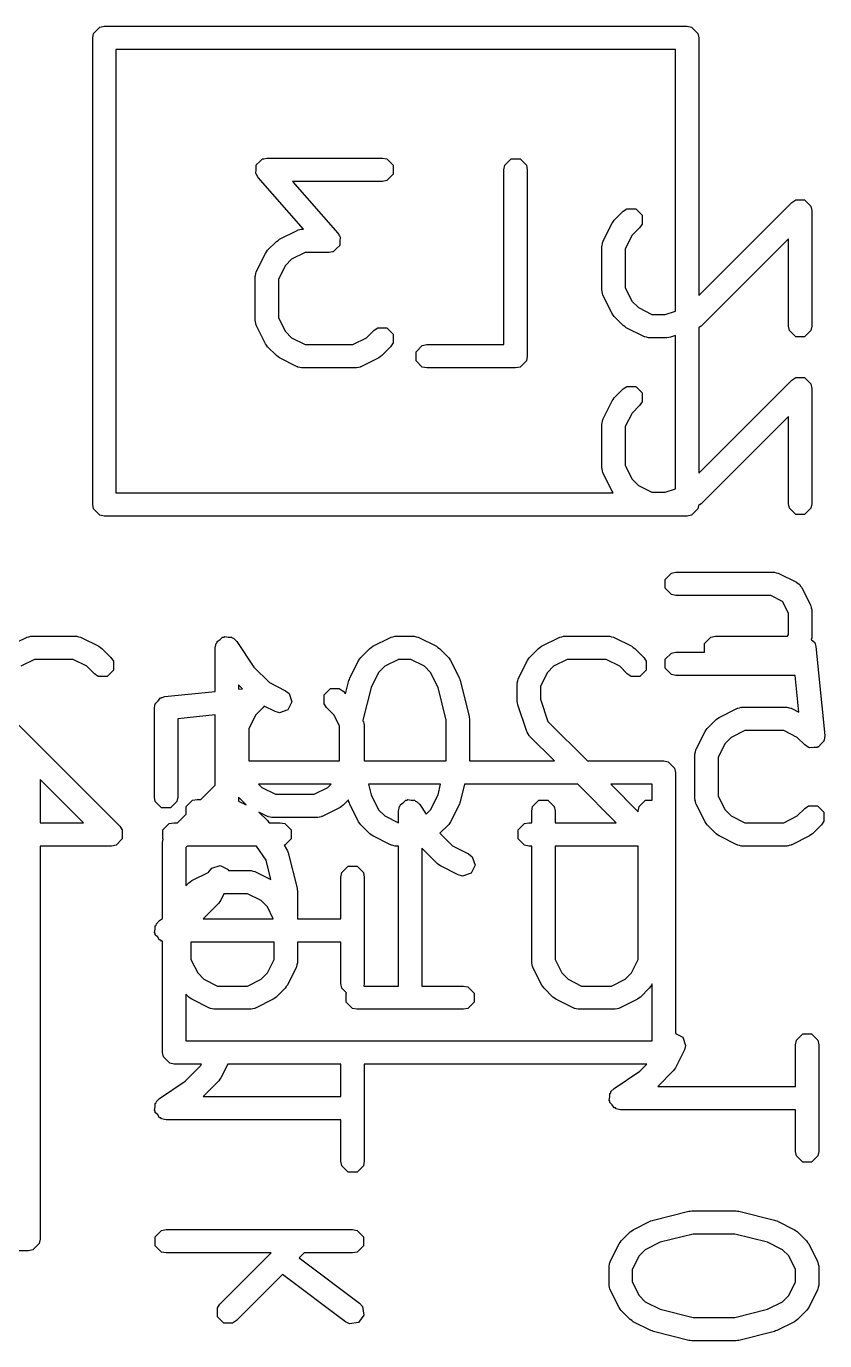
# Model space of a CAD drawing. Header units: inches. Extents: x 0.38 to 5.39, y 0.07 to 3.28.
# Drawn here: x 1.7166 to 1.8514, y 2.7215 to 2.9433 of the extents above; entities that cross this region are included whole.
import ezdxf

# ---------------------------------------------------------------- set-up
doc = ezdxf.new("R2010")
doc.units = ezdxf.units.IN
doc.header["$MEASUREMENT"] = 0
doc.layers.add('BLACK', color=250, linetype='CONTINUOUS')

msp = doc.modelspace()

# ---------------------------------------------------------------- linework, layer by layer
at = {"layer": 'BLACK', "linetype": 'CONTINUOUS'}
for p, q in [((1.7278, 2.94138), (1.72795, 2.94213)), ((1.72795, 2.94213), (1.72901, 2.9432)), ((1.72901, 2.9432), (1.72976, 2.94335)), ((1.72976, 2.94335), (1.82819, 2.94335)), ((1.82819, 2.94335), (1.82894, 2.9432)), ((1.82894, 2.9432), (1.83001, 2.94213)), ((1.83001, 2.94213), (1.83016, 2.94138)), ((1.7278, 2.86264), (1.7278, 2.94138)), ((1.83016, 2.94138), (1.83016, 2.89789)), ((1.73173, 2.93941), (1.73173, 2.86461)), ((1.82622, 2.93941), (1.73173, 2.93941)), ((1.82622, 2.89528), (1.82622, 2.93941)), ((1.75541, 2.91989), (1.75546, 2.91994)), ((1.75546, 2.92001), (1.75599, 2.92047)), ((1.75546, 2.91994), (1.75546, 2.92001)), ((1.75599, 2.92047), (1.75648, 2.92096)), ((1.75648, 2.92096), (1.75657, 2.92097)), ((1.75657, 2.92097), (1.7566, 2.921)), ((1.7566, 2.921), (1.75668, 2.921)), ((1.75668, 2.921), (1.75723, 2.92111)), ((1.75723, 2.92111), (1.77673, 2.92111)), ((1.77673, 2.92111), (1.77748, 2.92096)), ((1.77748, 2.92096), (1.77855, 2.91989)), ((1.79741, 2.91989), (1.79847, 2.92096)), ((1.79847, 2.92096), (1.79998, 2.92096)), ((1.79998, 2.92096), (1.80104, 2.91989)), ((1.75536, 2.91851), (1.75541, 2.9192)), ((1.75541, 2.91843), (1.75536, 2.91851)), ((1.75541, 2.9192), (1.75541, 2.91989)), ((1.75541, 2.91838), (1.75541, 2.91843)), ((1.75547, 2.91833), (1.75541, 2.91838)), ((1.75575, 2.91784), (1.75547, 2.91833)), ((1.76339, 2.90911), (1.75575, 2.91784)), ((1.77855, 2.91838), (1.77748, 2.91732)), ((1.77855, 2.91989), (1.77855, 2.91838)), ((1.79726, 2.91914), (1.79741, 2.91989)), ((1.79726, 2.88961), (1.79726, 2.91914)), ((1.80104, 2.91989), (1.80119, 2.91914)), ((1.80119, 2.91914), (1.80119, 2.88764)), ((1.77673, 2.91717), (1.76157, 2.91717)), ((1.76157, 2.91717), (1.76921, 2.90844)), ((1.77748, 2.91732), (1.77673, 2.91717)), ((1.83016, 2.89789), (1.84589, 2.91362)), ((1.84589, 2.91362), (1.84653, 2.91404)), ((1.84653, 2.91404), (1.84803, 2.91404)), ((1.84803, 2.91404), (1.8491, 2.91298)), ((1.81589, 2.91062), (1.81739, 2.91212)), ((1.81739, 2.91212), (1.81803, 2.91254)), ((1.81803, 2.91254), (1.81954, 2.91254)), ((1.81954, 2.91254), (1.8206, 2.91148)), ((1.8206, 2.91148), (1.8206, 2.90997)), ((1.8491, 2.91298), (1.84925, 2.91223)), ((1.84925, 2.91223), (1.84925, 2.89273)), ((1.75935, 2.9074), (1.76235, 2.9089)), ((1.76235, 2.9089), (1.76244, 2.90893)), ((1.76244, 2.90893), (1.76248, 2.90896)), ((1.76248, 2.90896), (1.76278, 2.90902)), ((1.76278, 2.90902), (1.76309, 2.9091)), ((1.76309, 2.9091), (1.76313, 2.90909)), ((1.76313, 2.90909), (1.76323, 2.90911)), ((1.76323, 2.90911), (1.76339, 2.90911)), ((1.81402, 2.90711), (1.81552, 2.91011)), ((1.81552, 2.91011), (1.81572, 2.91036)), ((1.81572, 2.91036), (1.81589, 2.91062)), ((1.82017, 2.90933), (1.8189, 2.90806)), ((1.8206, 2.90997), (1.82017, 2.90933)), ((1.75734, 2.90553), (1.75884, 2.90703)), ((1.75884, 2.90703), (1.7591, 2.90721)), ((1.7591, 2.90721), (1.75935, 2.9074)), ((1.76921, 2.90844), (1.76949, 2.90795)), ((1.76949, 2.90795), (1.76955, 2.90789)), ((1.76955, 2.90789), (1.76955, 2.90785)), ((1.76955, 2.90785), (1.76959, 2.90777)), ((1.76959, 2.90777), (1.76955, 2.90708)), ((1.76955, 2.90708), (1.76955, 2.90639)), ((1.81382, 2.90637), (1.8139, 2.90667)), ((1.8139, 2.90667), (1.81396, 2.90698)), ((1.81396, 2.90698), (1.814, 2.90701)), ((1.814, 2.90701), (1.81402, 2.90711)), ((1.8189, 2.90806), (1.81775, 2.90576)), ((1.84531, 2.90747), (1.83067, 2.89284)), ((1.84531, 2.89273), (1.84531, 2.90747)), ((1.75547, 2.90202), (1.75697, 2.90502)), ((1.75697, 2.90502), (1.75716, 2.90527)), ((1.75716, 2.90527), (1.75734, 2.90553)), ((1.76369, 2.90517), (1.76139, 2.90402)), ((1.76773, 2.90517), (1.76369, 2.90517)), ((1.76828, 2.90528), (1.76773, 2.90517)), ((1.76836, 2.90527), (1.76828, 2.90528)), ((1.76839, 2.9053), (1.76836, 2.90527)), ((1.76848, 2.90532), (1.76839, 2.9053)), ((1.76897, 2.90581), (1.76848, 2.90532)), ((1.76949, 2.90627), (1.76897, 2.90581)), ((1.7695, 2.90634), (1.76949, 2.90627)), ((1.76955, 2.90639), (1.7695, 2.90634)), ((1.81381, 2.90623), (1.81383, 2.90632)), ((1.81381, 2.89873), (1.81381, 2.90623)), ((1.81383, 2.90632), (1.81382, 2.90637)), ((1.81775, 2.90576), (1.81775, 2.89919)), ((1.76035, 2.90297), (1.7592, 2.90068)), ((1.76139, 2.90402), (1.76035, 2.90297)), ((1.75526, 2.90114), (1.75528, 2.90124)), ((1.75526, 2.89364), (1.75526, 2.90114)), ((1.75527, 2.90128), (1.75535, 2.90158)), ((1.75528, 2.90124), (1.75527, 2.90128)), ((1.75535, 2.90158), (1.75541, 2.90189)), ((1.75541, 2.90189), (1.75544, 2.90193)), ((1.75544, 2.90193), (1.75547, 2.90202)), ((1.7592, 2.90068), (1.7592, 2.89411)), ((1.81383, 2.89863), (1.81381, 2.89873)), ((1.81382, 2.89859), (1.81383, 2.89863)), ((1.8139, 2.89828), (1.81382, 2.89859)), ((1.81396, 2.89797), (1.8139, 2.89828)), ((1.814, 2.89794), (1.81396, 2.89797)), ((1.81402, 2.89785), (1.814, 2.89794)), ((1.81552, 2.89485), (1.81402, 2.89785)), ((1.81775, 2.89919), (1.8189, 2.89689)), ((1.8189, 2.89689), (1.81995, 2.89585)), ((1.81995, 2.89585), (1.82225, 2.8947)), ((1.75528, 2.89354), (1.75526, 2.89364)), ((1.75527, 2.8935), (1.75528, 2.89354)), ((1.75535, 2.8932), (1.75527, 2.8935)), ((1.7592, 2.89411), (1.76035, 2.89181)), ((1.81572, 2.8946), (1.81552, 2.89485)), ((1.81589, 2.89434), (1.81572, 2.8946)), ((1.81739, 2.89284), (1.81589, 2.89434)), ((1.82225, 2.8947), (1.82446, 2.8947)), ((1.82446, 2.8947), (1.82622, 2.89528)), ((1.75541, 2.89289), (1.75535, 2.8932)), ((1.75544, 2.89286), (1.75541, 2.89289)), ((1.75547, 2.89276), (1.75544, 2.89286)), ((1.75697, 2.88976), (1.75547, 2.89276)), ((1.76035, 2.89181), (1.76139, 2.89076)), ((1.77406, 2.89076), (1.77533, 2.89203)), ((1.77533, 2.89203), (1.77597, 2.89246)), ((1.77597, 2.89246), (1.77748, 2.89246)), ((1.77748, 2.89246), (1.77855, 2.89139)), ((1.77855, 2.89139), (1.77855, 2.88989)), ((1.81765, 2.89266), (1.81739, 2.89284)), ((1.8179, 2.89247), (1.81765, 2.89266)), ((1.8209, 2.89097), (1.8179, 2.89247)), ((1.82622, 2.89113), (1.8254, 2.89086)), ((1.82622, 2.86529), (1.82622, 2.89113)), ((1.8303, 2.89258), (1.83016, 2.89249)), ((1.83016, 2.89249), (1.83016, 2.86789)), ((1.83057, 2.89274), (1.8303, 2.89258)), ((1.83059, 2.89278), (1.83057, 2.89274)), ((1.83067, 2.89284), (1.83059, 2.89278)), ((1.84546, 2.89197), (1.84531, 2.89273)), ((1.84653, 2.89091), (1.84546, 2.89197)), ((1.8491, 2.89197), (1.84803, 2.89091)), ((1.84925, 2.89273), (1.8491, 2.89197)), ((1.75716, 2.88951), (1.75697, 2.88976)), ((1.75734, 2.88925), (1.75716, 2.88951)), ((1.75884, 2.88775), (1.75734, 2.88925)), ((1.76139, 2.89076), (1.76369, 2.88961)), ((1.76369, 2.88961), (1.77176, 2.88961)), ((1.77176, 2.88961), (1.77406, 2.89076)), ((1.77812, 2.88925), (1.77662, 2.88775)), ((1.77855, 2.88989), (1.77812, 2.88925)), ((1.78241, 2.8884), (1.78347, 2.88946)), ((1.78347, 2.88946), (1.78423, 2.88961)), ((1.78423, 2.88961), (1.79726, 2.88961)), ((1.821, 2.89094), (1.8209, 2.89097)), ((1.82103, 2.89091), (1.821, 2.89094)), ((1.82134, 2.89085), (1.82103, 2.89091)), ((1.82164, 2.89076), (1.82134, 2.89085)), ((1.82169, 2.89078), (1.82164, 2.89076)), ((1.82178, 2.89076), (1.82169, 2.89078)), ((1.82478, 2.89076), (1.82178, 2.89076)), ((1.82509, 2.89082), (1.82478, 2.89076)), ((1.8254, 2.89086), (1.82509, 2.89082)), ((1.84803, 2.89091), (1.84653, 2.89091)), ((1.7591, 2.88757), (1.75884, 2.88775)), ((1.75935, 2.88738), (1.7591, 2.88757)), ((1.76235, 2.88588), (1.75935, 2.88738)), ((1.77611, 2.88738), (1.77311, 2.88588)), ((1.77636, 2.88757), (1.77611, 2.88738)), ((1.77662, 2.88775), (1.77636, 2.88757)), ((1.78241, 2.88689), (1.78241, 2.8884)), ((1.78347, 2.88582), (1.78241, 2.88689)), ((1.80104, 2.88689), (1.79998, 2.88582)), ((1.80119, 2.88764), (1.80104, 2.88689)), ((1.76244, 2.88586), (1.76235, 2.88588)), ((1.76248, 2.88582), (1.76244, 2.88586)), ((1.76278, 2.88576), (1.76248, 2.88582)), ((1.76309, 2.88568), (1.76278, 2.88576)), ((1.76313, 2.88569), (1.76309, 2.88568)), ((1.76323, 2.88567), (1.76313, 2.88569)), ((1.77223, 2.88567), (1.76323, 2.88567)), ((1.77232, 2.88569), (1.77223, 2.88567)), ((1.77237, 2.88568), (1.77232, 2.88569)), ((1.77267, 2.88576), (1.77237, 2.88568)), ((1.77298, 2.88582), (1.77267, 2.88576)), ((1.77301, 2.88586), (1.77298, 2.88582)), ((1.77311, 2.88588), (1.77301, 2.88586)), ((1.78423, 2.88567), (1.78347, 2.88582)), ((1.79922, 2.88567), (1.78423, 2.88567)), ((1.79998, 2.88582), (1.79922, 2.88567)), ((1.81739, 2.88212), (1.81803, 2.88255)), ((1.81803, 2.88255), (1.81954, 2.88255)), ((1.81954, 2.88255), (1.8206, 2.88148)), ((1.83016, 2.86789), (1.84589, 2.88362)), ((1.84589, 2.88362), (1.84653, 2.88405)), ((1.84653, 2.88405), (1.84803, 2.88405)), ((1.84803, 2.88405), (1.8491, 2.88298)), ((1.8491, 2.88298), (1.84925, 2.88223)), ((1.84925, 2.88223), (1.84925, 2.86273)), ((1.81402, 2.87711), (1.81552, 2.88011)), ((1.81552, 2.88011), (1.81572, 2.88036)), ((1.81572, 2.88036), (1.81589, 2.88062)), ((1.81589, 2.88062), (1.81739, 2.88212)), ((1.8206, 2.88148), (1.8206, 2.87998)), ((1.8189, 2.87806), (1.81775, 2.87577)), ((1.82017, 2.87934), (1.8189, 2.87806)), ((1.8206, 2.87998), (1.82017, 2.87934)), ((1.81381, 2.87623), (1.81383, 2.87633)), ((1.81381, 2.86873), (1.81381, 2.87623)), ((1.81382, 2.87637), (1.8139, 2.87667)), ((1.81383, 2.87633), (1.81382, 2.87637)), ((1.8139, 2.87667), (1.81396, 2.87698)), ((1.81396, 2.87698), (1.814, 2.87702)), ((1.814, 2.87702), (1.81402, 2.87711)), ((1.81775, 2.87577), (1.81775, 2.8692)), ((1.84531, 2.87748), (1.83067, 2.86284)), ((1.84531, 2.86273), (1.84531, 2.87748)), ((1.81775, 2.8692), (1.8189, 2.8669)), ((1.81383, 2.86863), (1.81381, 2.86873)), ((1.81382, 2.86859), (1.81383, 2.86863)), ((1.8139, 2.86829), (1.81382, 2.86859)), ((1.81396, 2.86798), (1.8139, 2.86829)), ((1.814, 2.86795), (1.81396, 2.86798)), ((1.81402, 2.86785), (1.814, 2.86795)), ((1.81552, 2.86485), (1.81402, 2.86785)), ((1.8189, 2.8669), (1.81995, 2.86585)), ((1.73173, 2.86461), (1.81571, 2.86461)), ((1.81571, 2.86461), (1.81552, 2.86485)), ((1.81995, 2.86585), (1.82225, 2.8647)), ((1.82225, 2.8647), (1.82446, 2.8647)), ((1.82446, 2.8647), (1.82622, 2.86529)), ((1.72795, 2.86188), (1.7278, 2.86264)), ((1.83012, 2.86247), (1.83001, 2.86188)), ((1.8303, 2.86259), (1.83012, 2.86247)), ((1.83057, 2.86274), (1.8303, 2.86259)), ((1.83059, 2.86278), (1.83057, 2.86274)), ((1.83067, 2.86284), (1.83059, 2.86278)), ((1.84546, 2.86198), (1.84531, 2.86273)), ((1.84925, 2.86273), (1.8491, 2.86198)), ((1.72901, 2.86082), (1.72795, 2.86188)), ((1.72976, 2.86067), (1.72901, 2.86082)), ((1.82819, 2.86067), (1.72976, 2.86067)), ((1.82894, 2.86082), (1.82819, 2.86067)), ((1.83001, 2.86188), (1.82894, 2.86082)), ((1.84653, 2.86091), (1.84546, 2.86198)), ((1.84803, 2.86091), (1.84653, 2.86091)), ((1.8491, 2.86198), (1.84803, 2.86091)), ((1.82553, 2.85105), (1.82628, 2.8512)), ((1.82628, 2.8512), (1.84278, 2.8512)), ((1.84278, 2.8512), (1.84288, 2.85118)), ((1.84288, 2.85118), (1.84292, 2.8512)), ((1.84292, 2.8512), (1.84322, 2.85111)), ((1.82446, 2.84999), (1.82553, 2.85105)), ((1.82446, 2.84848), (1.82446, 2.84999)), ((1.84322, 2.85111), (1.84353, 2.85105)), ((1.84353, 2.85105), (1.84357, 2.85102)), ((1.84357, 2.85102), (1.84366, 2.85099)), ((1.84366, 2.85099), (1.84666, 2.84949)), ((1.84666, 2.84949), (1.84697, 2.84925)), ((1.84697, 2.84925), (1.84707, 2.84922)), ((1.84707, 2.84922), (1.84716, 2.84911)), ((1.84716, 2.84911), (1.84727, 2.84902)), ((1.84727, 2.84902), (1.8473, 2.84892)), ((1.8473, 2.84892), (1.84754, 2.84861)), ((1.82553, 2.84741), (1.82446, 2.84848)), ((1.82628, 2.84726), (1.82553, 2.84741)), ((1.84232, 2.84726), (1.82628, 2.84726)), ((1.84431, 2.84627), (1.84232, 2.84726)), ((1.84754, 2.84861), (1.84904, 2.84561)), ((1.84531, 2.84427), (1.84431, 2.84627)), ((1.84904, 2.84561), (1.84907, 2.84552)), ((1.84907, 2.84552), (1.8491, 2.84549)), ((1.8491, 2.84549), (1.84916, 2.84518)), ((1.84916, 2.84518), (1.84924, 2.84487)), ((1.84924, 2.84487), (1.84923, 2.84483)), ((1.84923, 2.84483), (1.84925, 2.84473)), ((1.84925, 2.84473), (1.84925, 2.84023)), ((1.84531, 2.8407), (1.84531, 2.84427)), ((1.7136, 2.83869), (1.7166, 2.84019)), ((1.7166, 2.84019), (1.7167, 2.84022)), ((1.7167, 2.84022), (1.71673, 2.84025)), ((1.71673, 2.84025), (1.71704, 2.84031)), ((1.71704, 2.84031), (1.71734, 2.84039)), ((1.71734, 2.84039), (1.71739, 2.84038)), ((1.71739, 2.84038), (1.71748, 2.8404)), ((1.71748, 2.8404), (1.72498, 2.8404)), ((1.72498, 2.8404), (1.72508, 2.84038)), ((1.72508, 2.84038), (1.72512, 2.84039)), ((1.72512, 2.84039), (1.72543, 2.84031)), ((1.72543, 2.84031), (1.72574, 2.84025)), ((1.72574, 2.84025), (1.72577, 2.84022)), ((1.72577, 2.84022), (1.72586, 2.84019)), ((1.72586, 2.84019), (1.72886, 2.83869)), ((1.74932, 2.83984), (1.74973, 2.84025)), ((1.74973, 2.84025), (1.74993, 2.84025)), ((1.74993, 2.84025), (1.7501, 2.84036)), ((1.7501, 2.84036), (1.75066, 2.84025)), ((1.75066, 2.84025), (1.75123, 2.84025)), ((1.75123, 2.84025), (1.75138, 2.8401)), ((1.75138, 2.8401), (1.75158, 2.84006)), ((1.75158, 2.84006), (1.75212, 2.83952)), ((1.7751, 2.83869), (1.7781, 2.84019)), ((1.7781, 2.84019), (1.77819, 2.84022)), ((1.77819, 2.84022), (1.77822, 2.84025)), ((1.77822, 2.84025), (1.77853, 2.84031)), ((1.77853, 2.84031), (1.77884, 2.84039)), ((1.77884, 2.84039), (1.77888, 2.84038)), ((1.77888, 2.84038), (1.77898, 2.8404)), ((1.77898, 2.8404), (1.78198, 2.8404)), ((1.78198, 2.8404), (1.78207, 2.84038)), ((1.78207, 2.84038), (1.78212, 2.84039)), ((1.78212, 2.84039), (1.78242, 2.84031)), ((1.78242, 2.84031), (1.78273, 2.84025)), ((1.78273, 2.84025), (1.78276, 2.84022)), ((1.78276, 2.84022), (1.78286, 2.84019)), ((1.78286, 2.84019), (1.78586, 2.83869)), ((1.80359, 2.83869), (1.80659, 2.84019)), ((1.80659, 2.84019), (1.80669, 2.84022)), ((1.80669, 2.84022), (1.80672, 2.84025)), ((1.80672, 2.84025), (1.80703, 2.84031)), ((1.80703, 2.84031), (1.80733, 2.84039)), ((1.80733, 2.84039), (1.80738, 2.84038)), ((1.80738, 2.84038), (1.80747, 2.8404)), ((1.80747, 2.8404), (1.81497, 2.8404)), ((1.81497, 2.8404), (1.81507, 2.84038)), ((1.81507, 2.84038), (1.81511, 2.84039)), ((1.81511, 2.84039), (1.81542, 2.84031)), ((1.81542, 2.84031), (1.81573, 2.84025)), ((1.81573, 2.84025), (1.81576, 2.84022)), ((1.81576, 2.84022), (1.81585, 2.84019)), ((1.81585, 2.84019), (1.81885, 2.83869)), ((1.83115, 2.83918), (1.83222, 2.84025)), ((1.83222, 2.84025), (1.83297, 2.8404)), ((1.83297, 2.8404), (1.84516, 2.8404)), ((1.84516, 2.8404), (1.84531, 2.8407)), ((1.84924, 2.84009), (1.84916, 2.83981)), ((1.84925, 2.84023), (1.84923, 2.84014)), ((1.84923, 2.84014), (1.84924, 2.84009)), ((1.72886, 2.83869), (1.72911, 2.8385)), ((1.72911, 2.8385), (1.72937, 2.83832)), ((1.72937, 2.83832), (1.73087, 2.83682)), ((1.74851, 2.83843), (1.74866, 2.83918)), ((1.74851, 2.83105), (1.74851, 2.83843)), ((1.74866, 2.83918), (1.7488, 2.83933)), ((1.7488, 2.83933), (1.74884, 2.83952)), ((1.74884, 2.83952), (1.74932, 2.83984)), ((1.75212, 2.83952), (1.75501, 2.83518)), ((1.77308, 2.83682), (1.77458, 2.83832)), ((1.77458, 2.83832), (1.77485, 2.8385)), ((1.77485, 2.8385), (1.7751, 2.83869)), ((1.78586, 2.83869), (1.78611, 2.8385)), ((1.78611, 2.8385), (1.78637, 2.83832)), ((1.78637, 2.83832), (1.78787, 2.83682)), ((1.80158, 2.83682), (1.80308, 2.83832)), ((1.80308, 2.83832), (1.80334, 2.8385)), ((1.80334, 2.8385), (1.80359, 2.83869)), ((1.81885, 2.83869), (1.8191, 2.8385)), ((1.8191, 2.8385), (1.81936, 2.83832)), ((1.81936, 2.83832), (1.82086, 2.83682)), ((1.83115, 2.8377), (1.83115, 2.83918)), ((1.84916, 2.83981), (1.84919, 2.83978)), ((1.84919, 2.83978), (1.8497, 2.83936)), ((1.8497, 2.83936), (1.84974, 2.83923)), ((1.84974, 2.83923), (1.84979, 2.83918)), ((1.84979, 2.83918), (1.84979, 2.83908)), ((1.84979, 2.83908), (1.84993, 2.83863)), ((1.84993, 2.83863), (1.85143, 2.82363)), ((1.71795, 2.83646), (1.71565, 2.83531)), ((1.72452, 2.83646), (1.71795, 2.83646)), ((1.72682, 2.83531), (1.72452, 2.83646)), ((1.73087, 2.83682), (1.7313, 2.83618)), ((1.7313, 2.83618), (1.7313, 2.83468)), ((1.77122, 2.83331), (1.77272, 2.83631)), ((1.77272, 2.83631), (1.77291, 2.83656)), ((1.77291, 2.83656), (1.77308, 2.83682)), ((1.77944, 2.83646), (1.77714, 2.83531)), ((1.78151, 2.83646), (1.77944, 2.83646)), ((1.78381, 2.83531), (1.78151, 2.83646)), ((1.78787, 2.83682), (1.78804, 2.83656)), ((1.78804, 2.83656), (1.78824, 2.83631)), ((1.78824, 2.83631), (1.78974, 2.83331)), ((1.79971, 2.83331), (1.80121, 2.83631)), ((1.80121, 2.83631), (1.80141, 2.83656)), ((1.80141, 2.83656), (1.80158, 2.83682)), ((1.80794, 2.83646), (1.80564, 2.83531)), ((1.81451, 2.83646), (1.80794, 2.83646)), ((1.81681, 2.83531), (1.81451, 2.83646)), ((1.82086, 2.83682), (1.82129, 2.83618)), ((1.82129, 2.83618), (1.82129, 2.83468)), ((1.82446, 2.83649), (1.82553, 2.83755)), ((1.82446, 2.83498), (1.82446, 2.83649)), ((1.82553, 2.83755), (1.82628, 2.8377)), ((1.82628, 2.8377), (1.83115, 2.8377)), ((1.72809, 2.83404), (1.72682, 2.83531)), ((1.72873, 2.83361), (1.72809, 2.83404)), ((1.73024, 2.83361), (1.72873, 2.83361)), ((1.7313, 2.83468), (1.73024, 2.83361)), ((1.75501, 2.83518), (1.75765, 2.83255)), ((1.77609, 2.83426), (1.77483, 2.83174)), ((1.77714, 2.83531), (1.77609, 2.83426)), ((1.78486, 2.83426), (1.78381, 2.83531)), ((1.78612, 2.83174), (1.78486, 2.83426)), ((1.80459, 2.83426), (1.80344, 2.83197)), ((1.80564, 2.83531), (1.80459, 2.83426)), ((1.81808, 2.83404), (1.81681, 2.83531)), ((1.81872, 2.83361), (1.81808, 2.83404)), ((1.82022, 2.83361), (1.81872, 2.83361)), ((1.82129, 2.83468), (1.82022, 2.83361)), ((1.82553, 2.83392), (1.82446, 2.83498)), ((1.82628, 2.83377), (1.82553, 2.83392)), ((1.84646, 2.83377), (1.82628, 2.83377)), ((1.84707, 2.82758), (1.84646, 2.83377)), ((1.75312, 2.83151), (1.75245, 2.83218)), ((1.75245, 2.83218), (1.75245, 2.83144)), ((1.75245, 2.83144), (1.75312, 2.83151)), ((1.75765, 2.83255), (1.76036, 2.83119)), ((1.76036, 2.83119), (1.76097, 2.83072)), ((1.76687, 2.83049), (1.76794, 2.83155)), ((1.76794, 2.83155), (1.76944, 2.83155)), ((1.76944, 2.83155), (1.77008, 2.83113)), ((1.77051, 2.83069), (1.77107, 2.83291)), ((1.77107, 2.83291), (1.77116, 2.8331)), ((1.77116, 2.8331), (1.77122, 2.83331)), ((1.77483, 2.83174), (1.77345, 2.82619)), ((1.78751, 2.82619), (1.78612, 2.83174)), ((1.78974, 2.83331), (1.78979, 2.8331)), ((1.78979, 2.8331), (1.78988, 2.83291)), ((1.78988, 2.83291), (1.79138, 2.82691)), ((1.79951, 2.83257), (1.79959, 2.83287)), ((1.79952, 2.83253), (1.79951, 2.83257)), ((1.79951, 2.83243), (1.79952, 2.83253)), ((1.79951, 2.82943), (1.79951, 2.83243)), ((1.79959, 2.83287), (1.79965, 2.83318)), ((1.79965, 2.83318), (1.79969, 2.83322)), ((1.79969, 2.83322), (1.79971, 2.83331)), ((1.80344, 2.83197), (1.80344, 2.82975)), ((1.73835, 2.82885), (1.73837, 2.82899)), ((1.73837, 2.82899), (1.73884, 2.82946)), ((1.73884, 2.82946), (1.73926, 2.82997)), ((1.73926, 2.82997), (1.7394, 2.83001)), ((1.7394, 2.83001), (1.73944, 2.83005)), ((1.73944, 2.83005), (1.73954, 2.83005)), ((1.73954, 2.83005), (1.74, 2.83019)), ((1.74, 2.83019), (1.74851, 2.83105)), ((1.76144, 2.82929), (1.76077, 2.82794)), ((1.76097, 2.83072), (1.76144, 2.82929)), ((1.76687, 2.82898), (1.76687, 2.83049)), ((1.7673, 2.82834), (1.76687, 2.82898)), ((1.77008, 2.83113), (1.77051, 2.83069)), ((1.79957, 2.82912), (1.79951, 2.82943)), ((1.79961, 2.82881), (1.79957, 2.82912)), ((1.80344, 2.82975), (1.80469, 2.82599)), ((1.73822, 2.82824), (1.73832, 2.82871)), ((1.73822, 2.81324), (1.73822, 2.82824)), ((1.73831, 2.8288), (1.73835, 2.82885)), ((1.73832, 2.82871), (1.73831, 2.8288)), ((1.74851, 2.82709), (1.74216, 2.82645)), ((1.74851, 2.81527), (1.74851, 2.82709)), ((1.75531, 2.82707), (1.75416, 2.82477)), ((1.75658, 2.82834), (1.75531, 2.82707)), ((1.75675, 2.82859), (1.75658, 2.82834)), ((1.7586, 2.82767), (1.75675, 2.82859)), ((1.75934, 2.82747), (1.7586, 2.82767)), ((1.76077, 2.82794), (1.75934, 2.82747)), ((1.76857, 2.82707), (1.7673, 2.82834)), ((1.76951, 2.82519), (1.76857, 2.82707)), ((1.79138, 2.82691), (1.7914, 2.82667)), ((1.80111, 2.82431), (1.79961, 2.82881)), ((1.83359, 2.82669), (1.83659, 2.82819)), ((1.83659, 2.82819), (1.83668, 2.82822)), ((1.83668, 2.82822), (1.83672, 2.82825)), ((1.83672, 2.82825), (1.83703, 2.82831)), ((1.83703, 2.82831), (1.83733, 2.82839)), ((1.83733, 2.82839), (1.83737, 2.82838)), ((1.83737, 2.82838), (1.83747, 2.8284)), ((1.83747, 2.8284), (1.84497, 2.8284)), ((1.84497, 2.8284), (1.84506, 2.82838)), ((1.84506, 2.82838), (1.84511, 2.82839)), ((1.84511, 2.82839), (1.84541, 2.82831)), ((1.84541, 2.82831), (1.84572, 2.82825)), ((1.84572, 2.82825), (1.84575, 2.82822)), ((1.84575, 2.82822), (1.84585, 2.82819)), ((1.84585, 2.82819), (1.84707, 2.82758)), ((1.71471, 2.82599), (1.73237, 2.80833)), ((1.74216, 2.82645), (1.74216, 2.81324)), ((1.75416, 2.82477), (1.75416, 2.81933)), ((1.76951, 2.81933), (1.76951, 2.82519)), ((1.77345, 2.82619), (1.77345, 2.82612)), ((1.77345, 2.82612), (1.77345, 2.82612)), ((1.77345, 2.82612), (1.77348, 2.82602)), ((1.77348, 2.82602), (1.77351, 2.82599)), ((1.77351, 2.82599), (1.77357, 2.82568)), ((1.77357, 2.82568), (1.77365, 2.82538)), ((1.77365, 2.82538), (1.77364, 2.82533)), ((1.77364, 2.82533), (1.77366, 2.82524)), ((1.77366, 2.82524), (1.77366, 2.81933)), ((1.78751, 2.81933), (1.78751, 2.82619)), ((1.7914, 2.82667), (1.79144, 2.82643)), ((1.79144, 2.82643), (1.79144, 2.81933)), ((1.80469, 2.82599), (1.81136, 2.81933)), ((1.83121, 2.82431), (1.8314, 2.82456)), ((1.8314, 2.82456), (1.83158, 2.82482)), ((1.83158, 2.82482), (1.83308, 2.82632)), ((1.83308, 2.82632), (1.83334, 2.8265)), ((1.83334, 2.8265), (1.83359, 2.82669)), ((1.80115, 2.82422), (1.80111, 2.82431)), ((1.80115, 2.82418), (1.80115, 2.82422)), ((1.80133, 2.82392), (1.80115, 2.82418)), ((1.80149, 2.82364), (1.80133, 2.82392)), ((1.80153, 2.82362), (1.80149, 2.82364)), ((1.80158, 2.82354), (1.80153, 2.82362)), ((1.80579, 2.81933), (1.80158, 2.82354)), ((1.82971, 2.82131), (1.83121, 2.82431)), ((1.83564, 2.82331), (1.83459, 2.82227)), ((1.83793, 2.82446), (1.83564, 2.82331)), ((1.8445, 2.82446), (1.83793, 2.82446)), ((1.8468, 2.82331), (1.8445, 2.82446)), ((1.84808, 2.82204), (1.8468, 2.82331)), ((1.85129, 2.82268), (1.85082, 2.82221)), ((1.85135, 2.82286), (1.85129, 2.82278)), ((1.85129, 2.82278), (1.85129, 2.82268)), ((1.85143, 2.82363), (1.85135, 2.82286)), ((1.8295, 2.82043), (1.82952, 2.82053)), ((1.8295, 2.81293), (1.8295, 2.82043)), ((1.82951, 2.82057), (1.82959, 2.82088)), ((1.82952, 2.82053), (1.82951, 2.82057)), ((1.82959, 2.82088), (1.82965, 2.82118)), ((1.82965, 2.82118), (1.82968, 2.82122)), ((1.82968, 2.82122), (1.82971, 2.82131)), ((1.83459, 2.82227), (1.83344, 2.81997)), ((1.84871, 2.82161), (1.84808, 2.82204)), ((1.84882, 2.82161), (1.84871, 2.82161)), ((1.8489, 2.82155), (1.84882, 2.82161)), ((1.84956, 2.82161), (1.8489, 2.82155)), ((1.85022, 2.82161), (1.84956, 2.82161)), ((1.85029, 2.82169), (1.85022, 2.82161)), ((1.8504, 2.8217), (1.85029, 2.82169)), ((1.85082, 2.82221), (1.8504, 2.8217)), ((1.75416, 2.81933), (1.76951, 2.81933)), ((1.77366, 2.81933), (1.78751, 2.81933)), ((1.79144, 2.81933), (1.80579, 2.81933)), ((1.81136, 2.81933), (1.82425, 2.81933)), ((1.82425, 2.81933), (1.82501, 2.81918)), ((1.82501, 2.81918), (1.82607, 2.81812)), ((1.82607, 2.81812), (1.82622, 2.81736)), ((1.83344, 2.81997), (1.83344, 2.8134)), ((1.72623, 2.8089), (1.71894, 2.81619)), ((1.71894, 2.81619), (1.71894, 2.8089)), ((1.82622, 2.81736), (1.82622, 2.77334)), ((1.74608, 2.81284), (1.74851, 2.81527)), ((1.75582, 2.81539), (1.75636, 2.81486)), ((1.76806, 2.81539), (1.75582, 2.81539)), ((1.75636, 2.81486), (1.75866, 2.81371)), ((1.75866, 2.81371), (1.76522, 2.81371)), ((1.76522, 2.81371), (1.76752, 2.81486)), ((1.76752, 2.81486), (1.76806, 2.81539)), ((1.77439, 2.81539), (1.77483, 2.81362)), ((1.78656, 2.81539), (1.77439, 2.81539)), ((1.77483, 2.81362), (1.77609, 2.8111)), ((1.78486, 2.8111), (1.78612, 2.81362)), ((1.78612, 2.81362), (1.78656, 2.81539)), ((1.79062, 2.81539), (1.78988, 2.81246)), ((1.80973, 2.81539), (1.79062, 2.81539)), ((1.81622, 2.8089), (1.80973, 2.81539)), ((1.81529, 2.81539), (1.81994, 2.81075)), ((1.82228, 2.81539), (1.81529, 2.81539)), ((1.82228, 2.81269), (1.82228, 2.81539)), ((1.73837, 2.81248), (1.73822, 2.81324)), ((1.73944, 2.81142), (1.73837, 2.81248)), ((1.74095, 2.81142), (1.73944, 2.81142)), ((1.74201, 2.81248), (1.74095, 2.81142)), ((1.74216, 2.81324), (1.74201, 2.81248)), ((1.7436, 2.81162), (1.74466, 2.81269)), ((1.7436, 2.81036), (1.7436, 2.81162)), ((1.74466, 2.81269), (1.74542, 2.81284)), ((1.74542, 2.81284), (1.74608, 2.81284)), ((1.75373, 2.81191), (1.75245, 2.8132)), ((1.75245, 2.8132), (1.75245, 2.81256)), ((1.75245, 2.81256), (1.75373, 2.81191)), ((1.76957, 2.81148), (1.76657, 2.80998)), ((1.76982, 2.81167), (1.76957, 2.81148)), ((1.77008, 2.81185), (1.76982, 2.81167)), ((1.77099, 2.81276), (1.77008, 2.81185)), ((1.77107, 2.81246), (1.77099, 2.81276)), ((1.77116, 2.81226), (1.77107, 2.81246)), ((1.77122, 2.81205), (1.77116, 2.81226)), ((1.77272, 2.80905), (1.77122, 2.81205)), ((1.77945, 2.81087), (1.77959, 2.81162)), ((1.77959, 2.81162), (1.77974, 2.81177)), ((1.77974, 2.81177), (1.77978, 2.81197)), ((1.77978, 2.81197), (1.78025, 2.81228)), ((1.78025, 2.81228), (1.78066, 2.81269)), ((1.78066, 2.81269), (1.78086, 2.81269)), ((1.78086, 2.81269), (1.78103, 2.8128)), ((1.78103, 2.8128), (1.78159, 2.81269)), ((1.78159, 2.81269), (1.78217, 2.81269)), ((1.78217, 2.81269), (1.78231, 2.81255)), ((1.78231, 2.81255), (1.78251, 2.81251)), ((1.78251, 2.81251), (1.78305, 2.81196)), ((1.78305, 2.81196), (1.78412, 2.81036)), ((1.78974, 2.81205), (1.78824, 2.80905)), ((1.78979, 2.81226), (1.78974, 2.81205)), ((1.78988, 2.81246), (1.78979, 2.81226)), ((1.80194, 2.81087), (1.80209, 2.81162)), ((1.80209, 2.81162), (1.80316, 2.81269)), ((1.80316, 2.81269), (1.80466, 2.81269)), ((1.80466, 2.81269), (1.80573, 2.81162)), ((1.80573, 2.81162), (1.80588, 2.81087)), ((1.81994, 2.81087), (1.82009, 2.81162)), ((1.82009, 2.81162), (1.82116, 2.81269)), ((1.82116, 2.81269), (1.82228, 2.81269)), ((1.82952, 2.81284), (1.8295, 2.81293)), ((1.82951, 2.81279), (1.82952, 2.81284)), ((1.82959, 2.81249), (1.82951, 2.81279)), ((1.82965, 2.81218), (1.82959, 2.81249)), ((1.82968, 2.81215), (1.82965, 2.81218)), ((1.82971, 2.81205), (1.82968, 2.81215)), ((1.83121, 2.80905), (1.82971, 2.81205)), ((1.83344, 2.8134), (1.83459, 2.8111)), ((1.8468, 2.81005), (1.84808, 2.81132)), ((1.84808, 2.81132), (1.84871, 2.81175)), ((1.84871, 2.81175), (1.85022, 2.81175)), ((1.85022, 2.81175), (1.85129, 2.81069)), ((1.74214, 2.8089), (1.7436, 2.81036)), ((1.75731, 2.80998), (1.75588, 2.81069)), ((1.75588, 2.81069), (1.75731, 2.80926)), ((1.75741, 2.80995), (1.75731, 2.80998)), ((1.75731, 2.80926), (1.75742, 2.8091)), ((1.75744, 2.80992), (1.75741, 2.80995)), ((1.75742, 2.8091), (1.75755, 2.80896)), ((1.75775, 2.80986), (1.75744, 2.80992)), ((1.75805, 2.80977), (1.75775, 2.80986)), ((1.75809, 2.80979), (1.75805, 2.80977)), ((1.75819, 2.80977), (1.75809, 2.80979)), ((1.76569, 2.80977), (1.75819, 2.80977)), ((1.76579, 2.80979), (1.76569, 2.80977)), ((1.76583, 2.80977), (1.76579, 2.80979)), ((1.76613, 2.80986), (1.76583, 2.80977)), ((1.76644, 2.80992), (1.76613, 2.80986)), ((1.76647, 2.80995), (1.76644, 2.80992)), ((1.76657, 2.80998), (1.76647, 2.80995)), ((1.77291, 2.8088), (1.77272, 2.80905)), ((1.77609, 2.8111), (1.77714, 2.81005)), ((1.77714, 2.81005), (1.77944, 2.8089)), ((1.77945, 2.8089), (1.77945, 2.81087)), ((1.78412, 2.81036), (1.78486, 2.8111)), ((1.78824, 2.80905), (1.78804, 2.8088)), ((1.80194, 2.8089), (1.80194, 2.81087)), ((1.80588, 2.81087), (1.80588, 2.8089)), ((1.81994, 2.81075), (1.81994, 2.81087)), ((1.8314, 2.8088), (1.83121, 2.80905)), ((1.83459, 2.8111), (1.83564, 2.81005)), ((1.83564, 2.81005), (1.83793, 2.8089)), ((1.8445, 2.8089), (1.8468, 2.81005)), ((1.85129, 2.80918), (1.85086, 2.80854)), ((1.85129, 2.81069), (1.85129, 2.80918)), ((1.71894, 2.8089), (1.72623, 2.8089)), ((1.73237, 2.80833), (1.7328, 2.80769)), ((1.7328, 2.80769), (1.7328, 2.80618)), ((1.73966, 2.80769), (1.74073, 2.80875)), ((1.73966, 2.80618), (1.73966, 2.80769)), ((1.74073, 2.80875), (1.74148, 2.8089)), ((1.74148, 2.8089), (1.74214, 2.8089)), ((1.75755, 2.80896), (1.7576, 2.8089)), ((1.7576, 2.8089), (1.75948, 2.8089)), ((1.75948, 2.8089), (1.76023, 2.80875)), ((1.76023, 2.80875), (1.7613, 2.80769)), ((1.7613, 2.80769), (1.7613, 2.80618)), ((1.77308, 2.80854), (1.77291, 2.8088)), ((1.77458, 2.80704), (1.77308, 2.80854)), ((1.77485, 2.80687), (1.77458, 2.80704)), ((1.7751, 2.80667), (1.77485, 2.80687)), ((1.77944, 2.8089), (1.77945, 2.8089)), ((1.78787, 2.80854), (1.78645, 2.80712)), ((1.78645, 2.80712), (1.78858, 2.80499)), ((1.78804, 2.8088), (1.78787, 2.80854)), ((1.79965, 2.80769), (1.80072, 2.80875)), ((1.79965, 2.80618), (1.79965, 2.80769)), ((1.80072, 2.80875), (1.80147, 2.8089)), ((1.80147, 2.8089), (1.80194, 2.8089)), ((1.80588, 2.8089), (1.81622, 2.8089)), ((1.83158, 2.80854), (1.8314, 2.8088)), ((1.83308, 2.80704), (1.83158, 2.80854)), ((1.83334, 2.80687), (1.83308, 2.80704)), ((1.83359, 2.80667), (1.83334, 2.80687)), ((1.83793, 2.8089), (1.8445, 2.8089)), ((1.8491, 2.80687), (1.84885, 2.80667)), ((1.84936, 2.80704), (1.8491, 2.80687)), ((1.85086, 2.80854), (1.84936, 2.80704)), ((1.73098, 2.80496), (1.71894, 2.80496)), ((1.71894, 2.80496), (1.71894, 2.73862)), ((1.73174, 2.80511), (1.73098, 2.80496)), ((1.7328, 2.80618), (1.73174, 2.80511)), ((1.73961, 2.80555), (1.73972, 2.80612)), ((1.73961, 2.79272), (1.73961, 2.80555)), ((1.73972, 2.80612), (1.73966, 2.80618)), ((1.74377, 2.80496), (1.74354, 2.80474)), ((1.74354, 2.80474), (1.74354, 2.79828)), ((1.75549, 2.80496), (1.74377, 2.80496)), ((1.75709, 2.80256), (1.75549, 2.80496)), ((1.76023, 2.80511), (1.76013, 2.80509)), ((1.76013, 2.80509), (1.76055, 2.80446)), ((1.7613, 2.80618), (1.76023, 2.80511)), ((1.7781, 2.80517), (1.7751, 2.80667)), ((1.77819, 2.80515), (1.7781, 2.80517)), ((1.77822, 2.80511), (1.77819, 2.80515)), ((1.77853, 2.80505), (1.77822, 2.80511)), ((1.77884, 2.80497), (1.77853, 2.80505)), ((1.77888, 2.80498), (1.77884, 2.80497)), ((1.77898, 2.80496), (1.77888, 2.80498)), ((1.77945, 2.80496), (1.77898, 2.80496)), ((1.77945, 2.78134), (1.77945, 2.80496)), ((1.78602, 2.80198), (1.78338, 2.80462)), ((1.78338, 2.80462), (1.78338, 2.78134)), ((1.78858, 2.80499), (1.79129, 2.80363)), ((1.80072, 2.80511), (1.79965, 2.80618)), ((1.80147, 2.80496), (1.80072, 2.80511)), ((1.80194, 2.80496), (1.80147, 2.80496)), ((1.80194, 2.78537), (1.80194, 2.80496)), ((1.80588, 2.80496), (1.80588, 2.78584)), ((1.81994, 2.80496), (1.80588, 2.80496)), ((1.81994, 2.78584), (1.81994, 2.80496)), ((1.83659, 2.80517), (1.83359, 2.80667)), ((1.83668, 2.80515), (1.83659, 2.80517)), ((1.83672, 2.80511), (1.83668, 2.80515)), ((1.83703, 2.80505), (1.83672, 2.80511)), ((1.83733, 2.80497), (1.83703, 2.80505)), ((1.83737, 2.80498), (1.83733, 2.80497)), ((1.83747, 2.80496), (1.83737, 2.80498)), ((1.84497, 2.80496), (1.83747, 2.80496)), ((1.84506, 2.80498), (1.84497, 2.80496)), ((1.84511, 2.80497), (1.84506, 2.80498)), ((1.84541, 2.80505), (1.84511, 2.80497)), ((1.84572, 2.80511), (1.84541, 2.80505)), ((1.84575, 2.80515), (1.84572, 2.80511)), ((1.84585, 2.80517), (1.84575, 2.80515)), ((1.84885, 2.80667), (1.84585, 2.80517)), ((1.7579, 2.79933), (1.75709, 2.80256)), ((1.76055, 2.80446), (1.76068, 2.80415)), ((1.76068, 2.80415), (1.76083, 2.80385)), ((1.76083, 2.80385), (1.76233, 2.79785)), ((1.79129, 2.80363), (1.7919, 2.80316)), ((1.7919, 2.80316), (1.79238, 2.80173)), ((1.74454, 2.79913), (1.7474, 2.80057)), ((1.7474, 2.80057), (1.74743, 2.80062)), ((1.74743, 2.80062), (1.7479, 2.80123)), ((1.7479, 2.80123), (1.74933, 2.8017)), ((1.74933, 2.8017), (1.75068, 2.80103)), ((1.75068, 2.80103), (1.75074, 2.80084)), ((1.75074, 2.80084), (1.75442, 2.80084)), ((1.75442, 2.80084), (1.75451, 2.80082)), ((1.75451, 2.80082), (1.75456, 2.80084)), ((1.75456, 2.80084), (1.75486, 2.80075)), ((1.75486, 2.80075), (1.75517, 2.80069)), ((1.75517, 2.80069), (1.7552, 2.80066)), ((1.7552, 2.80066), (1.7553, 2.80063)), ((1.7553, 2.80063), (1.7579, 2.79933)), ((1.76972, 2.79974), (1.76987, 2.80049)), ((1.76987, 2.80049), (1.77094, 2.80156)), ((1.77094, 2.80156), (1.77244, 2.80156)), ((1.77244, 2.80156), (1.77351, 2.80049)), ((1.77351, 2.80049), (1.77366, 2.79974)), ((1.78628, 2.8018), (1.78602, 2.80198)), ((1.78653, 2.80161), (1.78628, 2.8018)), ((1.78953, 2.80011), (1.78653, 2.80161)), ((1.79027, 2.79991), (1.78953, 2.80011)), ((1.7917, 2.80038), (1.79027, 2.79991)), ((1.79238, 2.80173), (1.7917, 2.80038)), ((1.74354, 2.79828), (1.74403, 2.79876)), ((1.74403, 2.79876), (1.74429, 2.79894)), ((1.74429, 2.79894), (1.74454, 2.79913)), ((1.76972, 2.79271), (1.76972, 2.79974)), ((1.77366, 2.79974), (1.77366, 2.78174)), ((1.74945, 2.79586), (1.74926, 2.79561)), ((1.74997, 2.7969), (1.74945, 2.79586)), ((1.75395, 2.7969), (1.74997, 2.7969)), ((1.75625, 2.79575), (1.75395, 2.7969)), ((1.7573, 2.79471), (1.75625, 2.79575)), ((1.76233, 2.79785), (1.76234, 2.79761)), ((1.76234, 2.79761), (1.76238, 2.79737)), ((1.76238, 2.79737), (1.76238, 2.79271)), ((1.74908, 2.79535), (1.74644, 2.79271)), ((1.74926, 2.79561), (1.74908, 2.79535)), ((1.7583, 2.79271), (1.7573, 2.79471)), ((1.73837, 2.79149), (1.73852, 2.79164)), ((1.73837, 2.79092), (1.73837, 2.79149)), ((1.73852, 2.79164), (1.73856, 2.79184)), ((1.73856, 2.79184), (1.7391, 2.79238)), ((1.7391, 2.79238), (1.73961, 2.79272)), ((1.74644, 2.79271), (1.7583, 2.79271)), ((1.76238, 2.79271), (1.76972, 2.79271)), ((1.73826, 2.79036), (1.73837, 2.79092)), ((1.73837, 2.79019), (1.73826, 2.79036)), ((1.73837, 2.78999), (1.73837, 2.79019)), ((1.73878, 2.78958), (1.73837, 2.78999)), ((1.7391, 2.7891), (1.73878, 2.78958)), ((1.7393, 2.78907), (1.7391, 2.7891)), ((1.73944, 2.78892), (1.7393, 2.78907)), ((1.73961, 2.78889), (1.73944, 2.78892)), ((1.73961, 2.77012), (1.73961, 2.78889)), ((1.75845, 2.78877), (1.74439, 2.78877)), ((1.74439, 2.78877), (1.74439, 2.78584)), ((1.75845, 2.78584), (1.75845, 2.78877)), ((1.76972, 2.78877), (1.76238, 2.78877)), ((1.76238, 2.78877), (1.76238, 2.78537)), ((1.76972, 2.78174), (1.76972, 2.78877)), ((1.74439, 2.78584), (1.74554, 2.78354)), ((1.7573, 2.78354), (1.75845, 2.78584)), ((1.7622, 2.78459), (1.76218, 2.78449)), ((1.76223, 2.78462), (1.7622, 2.78459)), ((1.7623, 2.78493), (1.76223, 2.78462)), ((1.76238, 2.78523), (1.7623, 2.78493)), ((1.76238, 2.78537), (1.76237, 2.78528)), ((1.76237, 2.78528), (1.76238, 2.78523)), ((1.80196, 2.78528), (1.80194, 2.78537)), ((1.80195, 2.78523), (1.80196, 2.78528)), ((1.80203, 2.78493), (1.80195, 2.78523)), ((1.80209, 2.78462), (1.80203, 2.78493)), ((1.80212, 2.78459), (1.80209, 2.78462)), ((1.80215, 2.78449), (1.80212, 2.78459)), ((1.80588, 2.78584), (1.80703, 2.78354)), ((1.81879, 2.78354), (1.81994, 2.78584)), ((1.74554, 2.78354), (1.74658, 2.78249)), ((1.74658, 2.78249), (1.74888, 2.78134)), ((1.75395, 2.78134), (1.75625, 2.78249)), ((1.75625, 2.78249), (1.7573, 2.78354)), ((1.76218, 2.78449), (1.76068, 2.78149)), ((1.80365, 2.78149), (1.80215, 2.78449)), ((1.80703, 2.78354), (1.80808, 2.78249)), ((1.80808, 2.78249), (1.81037, 2.78134)), ((1.81544, 2.78134), (1.81774, 2.78249)), ((1.81774, 2.78249), (1.81879, 2.78354)), ((1.74888, 2.78134), (1.75395, 2.78134)), ((1.76031, 2.78098), (1.75881, 2.77948)), ((1.76048, 2.78124), (1.76031, 2.78098)), ((1.76068, 2.78149), (1.76048, 2.78124)), ((1.76987, 2.78099), (1.76972, 2.78174)), ((1.77066, 2.78019), (1.76987, 2.78099)), ((1.7706, 2.78013), (1.77066, 2.78019)), ((1.77366, 2.78174), (1.77358, 2.78134)), ((1.77358, 2.78134), (1.77945, 2.78134)), ((1.78338, 2.78134), (1.79041, 2.78134)), ((1.79041, 2.78134), (1.79117, 2.78119)), ((1.79117, 2.78119), (1.79223, 2.78013)), ((1.80384, 2.78124), (1.80365, 2.78149)), ((1.80402, 2.78098), (1.80384, 2.78124)), ((1.80552, 2.77948), (1.80402, 2.78098)), ((1.81037, 2.78134), (1.81544, 2.78134)), ((1.8218, 2.78098), (1.8203, 2.77948)), ((1.82198, 2.78124), (1.8218, 2.78098)), ((1.82217, 2.78149), (1.82198, 2.78124)), ((1.82228, 2.78172), (1.82217, 2.78149)), ((1.82228, 2.77209), (1.82228, 2.78172)), ((1.74403, 2.77948), (1.74354, 2.77996)), ((1.74354, 2.77996), (1.74354, 2.77209)), ((1.74429, 2.77931), (1.74403, 2.77948)), ((1.74454, 2.77911), (1.74429, 2.77931)), ((1.74754, 2.77761), (1.74454, 2.77911)), ((1.7583, 2.77911), (1.7553, 2.77761)), ((1.75855, 2.77931), (1.7583, 2.77911)), ((1.75881, 2.77948), (1.75855, 2.77931)), ((1.7706, 2.77862), (1.7706, 2.78013)), ((1.77166, 2.77756), (1.7706, 2.77862)), ((1.79223, 2.77862), (1.79117, 2.77756)), ((1.79223, 2.78013), (1.79223, 2.77862)), ((1.80578, 2.77931), (1.80552, 2.77948)), ((1.80603, 2.77911), (1.80578, 2.77931)), ((1.80903, 2.77761), (1.80603, 2.77911)), ((1.81979, 2.77911), (1.81679, 2.77761)), ((1.82004, 2.77931), (1.81979, 2.77911)), ((1.8203, 2.77948), (1.82004, 2.77931)), ((1.74763, 2.77759), (1.74754, 2.77761)), ((1.74766, 2.77756), (1.74763, 2.77759)), ((1.74797, 2.77749), (1.74766, 2.77756)), ((1.74828, 2.77741), (1.74797, 2.77749)), ((1.74832, 2.77742), (1.74828, 2.77741)), ((1.74842, 2.77741), (1.74832, 2.77742)), ((1.75442, 2.77741), (1.74842, 2.77741)), ((1.75451, 2.77742), (1.75442, 2.77741)), ((1.75456, 2.77741), (1.75451, 2.77742)), ((1.75486, 2.77749), (1.75456, 2.77741)), ((1.75517, 2.77756), (1.75486, 2.77749)), ((1.7552, 2.77759), (1.75517, 2.77756)), ((1.7553, 2.77761), (1.7552, 2.77759)), ((1.77241, 2.77741), (1.77166, 2.77756)), ((1.79041, 2.77741), (1.77241, 2.77741)), ((1.79117, 2.77756), (1.79041, 2.77741)), ((1.80912, 2.77759), (1.80903, 2.77761)), ((1.80916, 2.77756), (1.80912, 2.77759)), ((1.80947, 2.77749), (1.80916, 2.77756)), ((1.80977, 2.77741), (1.80947, 2.77749)), ((1.80981, 2.77742), (1.80977, 2.77741)), ((1.80991, 2.77741), (1.80981, 2.77742)), ((1.81591, 2.77741), (1.80991, 2.77741)), ((1.81601, 2.77742), (1.81591, 2.77741)), ((1.81605, 2.77741), (1.81601, 2.77742)), ((1.81635, 2.77749), (1.81605, 2.77741)), ((1.81666, 2.77756), (1.81635, 2.77749)), ((1.81669, 2.77759), (1.81666, 2.77756)), ((1.81679, 2.77761), (1.81669, 2.77759)), ((1.74354, 2.77209), (1.82228, 2.77209)), ((1.82622, 2.77334), (1.82745, 2.77272)), ((1.82745, 2.77272), (1.82793, 2.77129)), ((1.82793, 2.77129), (1.82772, 2.77055)), ((1.84649, 2.77143), (1.84664, 2.77218)), ((1.84649, 2.7644), (1.84649, 2.77143)), ((1.84664, 2.77218), (1.84771, 2.77325)), ((1.84771, 2.77325), (1.84921, 2.77325)), ((1.84921, 2.77325), (1.85028, 2.77218)), ((1.85028, 2.77218), (1.85043, 2.77143)), ((1.85043, 2.77143), (1.85043, 2.75343)), ((1.73976, 2.76936), (1.73961, 2.77012)), ((1.74082, 2.7683), (1.73976, 2.76936)), ((1.82772, 2.77055), (1.82622, 2.76755)), ((1.74157, 2.76815), (1.74082, 2.7683)), ((1.74619, 2.76815), (1.74157, 2.76815)), ((1.74344, 2.76527), (1.74607, 2.76791)), ((1.74607, 2.76791), (1.74619, 2.76815)), ((1.7506, 2.76815), (1.74945, 2.76586)), ((1.76972, 2.76815), (1.7506, 2.76815)), ((1.76972, 2.76271), (1.76972, 2.76815)), ((1.8214, 2.76815), (1.77366, 2.76815)), ((1.77366, 2.76815), (1.77366, 2.75175)), ((1.81587, 2.76407), (1.82021, 2.76696)), ((1.82021, 2.76696), (1.8214, 2.76815)), ((1.82586, 2.76704), (1.82322, 2.7644)), ((1.82603, 2.7673), (1.82586, 2.76704)), ((1.82622, 2.76755), (1.82603, 2.7673)), ((1.7391, 2.76238), (1.74344, 2.76527)), ((1.74908, 2.76535), (1.74644, 2.76271)), ((1.74926, 2.76561), (1.74908, 2.76535)), ((1.74945, 2.76586), (1.74926, 2.76561)), ((1.74644, 2.76271), (1.76972, 2.76271)), ((1.81503, 2.76205), (1.81515, 2.76261)), ((1.81515, 2.76318), (1.81529, 2.76333)), ((1.81515, 2.76261), (1.81515, 2.76318)), ((1.81529, 2.76333), (1.81533, 2.76353)), ((1.81533, 2.76353), (1.81587, 2.76407)), ((1.82322, 2.7644), (1.84649, 2.7644)), ((1.73826, 2.76036), (1.73837, 2.76092)), ((1.73837, 2.76019), (1.73826, 2.76036)), ((1.73837, 2.7615), (1.73852, 2.76164)), ((1.73837, 2.76092), (1.73837, 2.7615)), ((1.73837, 2.75999), (1.73837, 2.76019)), ((1.73852, 2.76164), (1.73856, 2.76184)), ((1.73856, 2.76184), (1.7391, 2.76238)), ((1.81515, 2.76188), (1.81503, 2.76205)), ((1.81515, 2.76168), (1.81515, 2.76188)), ((1.81555, 2.76127), (1.81515, 2.76168)), ((1.81587, 2.7608), (1.81555, 2.76127)), ((1.81607, 2.76076), (1.81587, 2.7608)), ((1.81621, 2.76061), (1.81607, 2.76076)), ((1.81696, 2.76046), (1.81621, 2.76061)), ((1.84649, 2.76046), (1.81696, 2.76046)), ((1.84649, 2.75343), (1.84649, 2.76046)), ((1.73878, 2.75959), (1.73837, 2.75999)), ((1.7391, 2.75911), (1.73878, 2.75959)), ((1.7393, 2.75907), (1.7391, 2.75911)), ((1.73944, 2.75893), (1.7393, 2.75907)), ((1.74019, 2.75878), (1.73944, 2.75893)), ((1.76972, 2.75878), (1.74019, 2.75878)), ((1.76972, 2.75175), (1.76972, 2.75878)), ((1.76987, 2.75099), (1.76972, 2.75175)), ((1.77366, 2.75175), (1.77351, 2.75099)), ((1.84664, 2.75268), (1.84649, 2.75343)), ((1.84771, 2.75161), (1.84664, 2.75268)), ((1.84921, 2.75161), (1.84771, 2.75161)), ((1.85028, 2.75268), (1.84921, 2.75161)), ((1.85043, 2.75343), (1.85028, 2.75268)), ((1.77094, 2.74993), (1.76987, 2.75099)), ((1.77244, 2.74993), (1.77094, 2.74993)), ((1.77351, 2.75099), (1.77244, 2.74993)), ((1.82249, 2.74184), (1.82849, 2.74334)), ((1.82849, 2.74334), (1.82873, 2.74336)), ((1.82873, 2.74336), (1.82896, 2.7434)), ((1.82896, 2.7434), (1.83646, 2.7434)), ((1.83646, 2.7434), (1.8367, 2.74336)), ((1.8367, 2.74336), (1.83694, 2.74334)), ((1.83694, 2.74334), (1.84294, 2.74184)), ((1.73944, 2.74007), (1.74019, 2.74022)), ((1.74019, 2.74022), (1.77169, 2.74022)), ((1.77169, 2.74022), (1.77244, 2.74007)), ((1.81908, 2.7402), (1.82208, 2.7417)), ((1.82208, 2.7417), (1.82229, 2.74175)), ((1.82229, 2.74175), (1.82249, 2.74184)), ((1.84294, 2.74184), (1.84313, 2.74175)), ((1.84313, 2.74175), (1.84334, 2.7417)), ((1.84334, 2.7417), (1.84634, 2.7402)), ((1.71894, 2.73862), (1.71879, 2.73787)), ((1.73837, 2.739), (1.73944, 2.74007)), ((1.73837, 2.73749), (1.73837, 2.739)), ((1.77244, 2.74007), (1.77351, 2.739)), ((1.77351, 2.739), (1.77351, 2.73749)), ((1.8167, 2.73782), (1.8169, 2.73806)), ((1.8169, 2.73806), (1.81707, 2.73833)), ((1.81707, 2.73833), (1.81857, 2.73983)), ((1.81857, 2.73983), (1.81883, 2.74)), ((1.81883, 2.74), (1.81908, 2.7402)), ((1.82365, 2.73808), (1.82113, 2.73682)), ((1.82921, 2.73947), (1.82365, 2.73808)), ((1.83622, 2.73947), (1.82921, 2.73947)), ((1.84177, 2.73808), (1.83622, 2.73947)), ((1.84429, 2.73682), (1.84177, 2.73808)), ((1.84634, 2.7402), (1.84659, 2.74)), ((1.84659, 2.74), (1.84685, 2.73983)), ((1.84685, 2.73983), (1.84835, 2.73833)), ((1.84835, 2.73833), (1.84853, 2.73806)), ((1.84853, 2.73806), (1.84872, 2.73782)), ((1.71697, 2.73665), (1.68001, 2.73665)), ((1.71772, 2.7368), (1.71697, 2.73665)), ((1.71879, 2.73787), (1.71772, 2.7368)), ((1.73944, 2.73643), (1.73837, 2.73749)), ((1.74019, 2.73628), (1.73944, 2.73643)), ((1.75794, 2.73628), (1.74019, 2.73628)), ((1.7493, 2.72764), (1.75794, 2.73628)), ((1.76351, 2.73628), (1.76269, 2.73546)), ((1.77169, 2.73628), (1.76351, 2.73628)), ((1.77244, 2.73643), (1.77169, 2.73628)), ((1.77351, 2.73749), (1.77244, 2.73643)), ((1.8152, 2.73482), (1.8167, 2.73782)), ((1.82008, 2.73577), (1.81893, 2.73347)), ((1.82113, 2.73682), (1.82008, 2.73577)), ((1.84534, 2.73577), (1.84429, 2.73682)), ((1.84649, 2.73347), (1.84534, 2.73577)), ((1.84872, 2.73782), (1.85022, 2.73482)), ((1.76269, 2.73546), (1.77287, 2.72782)), ((1.815, 2.73407), (1.81508, 2.73438)), ((1.81502, 2.73403), (1.815, 2.73407)), ((1.815, 2.73394), (1.81502, 2.73403)), ((1.815, 2.73094), (1.815, 2.73394)), ((1.81508, 2.73438), (1.81515, 2.73469)), ((1.81515, 2.73469), (1.81518, 2.73472)), ((1.81518, 2.73472), (1.8152, 2.73482)), ((1.85022, 2.73482), (1.85025, 2.73472)), ((1.85025, 2.73472), (1.85028, 2.73469)), ((1.85028, 2.73469), (1.85034, 2.73438)), ((1.85034, 2.73438), (1.85042, 2.73407)), ((1.85042, 2.73407), (1.85041, 2.73403)), ((1.85041, 2.73403), (1.85043, 2.73394)), ((1.85043, 2.73394), (1.85043, 2.73094)), ((1.75987, 2.73265), (1.75208, 2.72486)), ((1.77051, 2.72467), (1.75987, 2.73265)), ((1.81893, 2.73347), (1.81893, 2.7314)), ((1.81893, 2.7314), (1.82008, 2.7291)), ((1.84534, 2.7291), (1.84649, 2.7314)), ((1.84649, 2.7314), (1.84649, 2.73347)), ((1.81502, 2.73084), (1.815, 2.73094)), ((1.815, 2.7308), (1.81502, 2.73084)), ((1.81508, 2.73049), (1.815, 2.7308)), ((1.81515, 2.73018), (1.81508, 2.73049)), ((1.81518, 2.73015), (1.81515, 2.73018)), ((1.8152, 2.73006), (1.81518, 2.73015)), ((1.8167, 2.72706), (1.8152, 2.73006)), ((1.85022, 2.73006), (1.84872, 2.72706)), ((1.85025, 2.73015), (1.85022, 2.73006)), ((1.85028, 2.73018), (1.85025, 2.73015)), ((1.85034, 2.73049), (1.85028, 2.73018)), ((1.85042, 2.7308), (1.85034, 2.73049)), ((1.85043, 2.73094), (1.85041, 2.73084)), ((1.85041, 2.73084), (1.85042, 2.7308)), ((1.74887, 2.727), (1.7493, 2.72764)), ((1.74887, 2.7255), (1.74887, 2.727)), ((1.77287, 2.72782), (1.77338, 2.72725)), ((1.77338, 2.72725), (1.7736, 2.72576)), ((1.8169, 2.72681), (1.8167, 2.72706)), ((1.82008, 2.7291), (1.82113, 2.72805)), ((1.82113, 2.72805), (1.82365, 2.72679)), ((1.84177, 2.72679), (1.84429, 2.72805)), ((1.84429, 2.72805), (1.84534, 2.7291)), ((1.84872, 2.72706), (1.84853, 2.72681)), ((1.74994, 2.72443), (1.74887, 2.7255)), ((1.75208, 2.72486), (1.75144, 2.72443)), ((1.7712, 2.72434), (1.77051, 2.72467)), ((1.7736, 2.72576), (1.77269, 2.72455)), ((1.81707, 2.72654), (1.8169, 2.72681)), ((1.81857, 2.72504), (1.81707, 2.72654)), ((1.81883, 2.72487), (1.81857, 2.72504)), ((1.81908, 2.72468), (1.81883, 2.72487)), ((1.82208, 2.72318), (1.81908, 2.72468)), ((1.82365, 2.72679), (1.82921, 2.7254)), ((1.82921, 2.7254), (1.83622, 2.7254)), ((1.83622, 2.7254), (1.84177, 2.72679)), ((1.84634, 2.72468), (1.84334, 2.72318)), ((1.84659, 2.72487), (1.84634, 2.72468)), ((1.84685, 2.72504), (1.84659, 2.72487)), ((1.84835, 2.72654), (1.84685, 2.72504)), ((1.84853, 2.72681), (1.84835, 2.72654)), ((1.75144, 2.72443), (1.74994, 2.72443)), ((1.77269, 2.72455), (1.7712, 2.72434)), ((1.82229, 2.72312), (1.82208, 2.72318)), ((1.82249, 2.72303), (1.82229, 2.72312)), ((1.82849, 2.72153), (1.82249, 2.72303)), ((1.84294, 2.72303), (1.83694, 2.72153)), ((1.84313, 2.72312), (1.84294, 2.72303)), ((1.84334, 2.72318), (1.84313, 2.72312)), ((1.82873, 2.72152), (1.82849, 2.72153)), ((1.82896, 2.72147), (1.82873, 2.72152)), ((1.83646, 2.72147), (1.82896, 2.72147)), ((1.8367, 2.72152), (1.83646, 2.72147)), ((1.83694, 2.72153), (1.8367, 2.72152))]:
    msp.add_line(p, q, dxfattribs=at)

doc.saveas('drawing.dxf')
